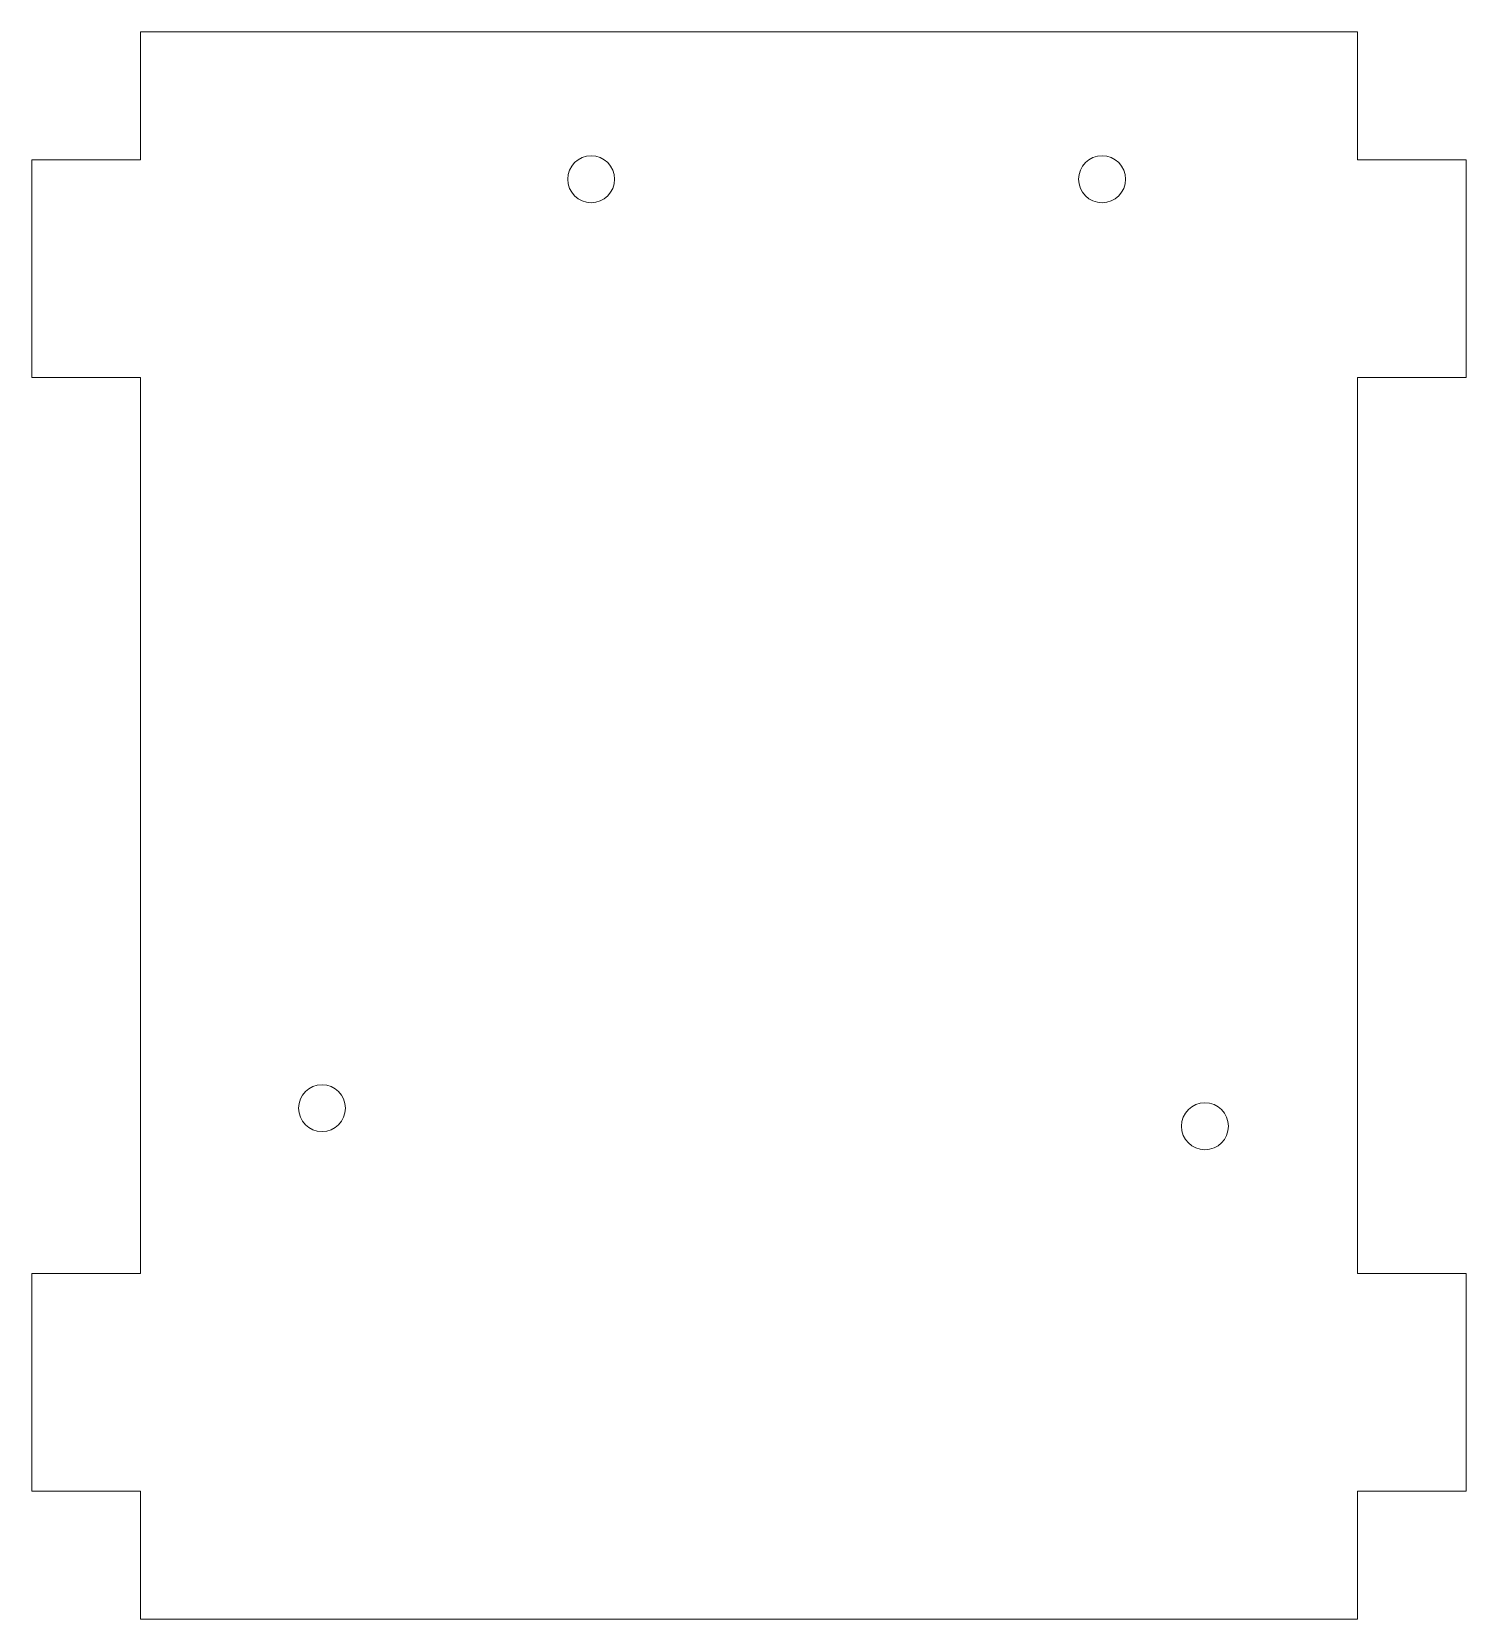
# Model space of a CAD drawing. Header units: millimetres. Extents: x -325 to -81, y 37 to 243.
# Drawn here: x -325.3 to -246.3, y 154.6 to 242.1 of the extents above; entities that cross this region are included whole.
import ezdxf

# ---------------------------------------------------------------- set-up
doc = ezdxf.new("R2010")
doc.units = ezdxf.units.MM
doc.header["$MEASUREMENT"] = 0
doc.layers.add('Layer 1', color=7, linetype='Continuous')

msp = doc.modelspace()

# ---------------------------------------------------------------- linework, layer by layer
at = {"layer": 'Layer 1', "color": 3, "lineweight": 5}
msp.add_open_spline([(-325.306, 223.0144), (-325.306, 223.0144), (-325.306, 235.0145), (-325.306, 235.0145), (-325.306, 235.0145), (-325.306, 235.0145), (-325.306, 235.0145), (-325.306, 235.0145), (-325.306, 235.0145), (-325.306, 235.0145), (-319.306, 235.0145), (-319.306, 235.0145), (-319.306, 235.0145), (-319.306, 235.0145), (-319.306, 235.0145), (-319.306, 235.0145), (-319.306, 235.0145), (-319.306, 235.0145), (-319.306, 242.0699), (-319.306, 242.0699), (-319.306, 242.0699), (-319.306, 242.0699), (-319.306, 242.0699), (-319.306, 242.0699), (-319.306, 242.0699), (-319.306, 242.0699), (-252.2506, 242.0699), (-252.2506, 242.0699), (-252.2506, 242.0699), (-252.2506, 242.0699), (-252.2506, 242.0699), (-252.2506, 242.0699), (-252.2506, 242.0699), (-252.2506, 242.0699), (-252.2506, 235.0145), (-252.2506, 235.0145), (-252.2506, 235.0145), (-252.2506, 235.0145), (-252.2506, 235.0145), (-252.2506, 235.0145), (-252.2506, 235.0145), (-252.2506, 235.0145), (-246.2506, 235.0145), (-246.2506, 235.0145), (-246.2506, 235.0145), (-246.2506, 235.0145), (-246.2506, 235.0145), (-246.2506, 235.0145), (-246.2506, 235.0145), (-246.2506, 235.0145), (-246.2506, 223.0144), (-246.2506, 223.0144), (-246.2506, 223.0144), (-246.2506, 223.0144), (-246.2506, 223.0144), (-246.2506, 223.0144), (-246.2506, 223.0144), (-246.2506, 223.0144), (-252.2506, 223.0144), (-252.2506, 223.0144), (-252.2506, 223.0144), (-252.2506, 223.0144), (-252.2506, 223.0144), (-252.2506, 223.0144), (-252.2506, 223.0144), (-252.2506, 223.0144), (-252.2506, 173.6364), (-252.2506, 173.6364), (-252.2506, 173.6364), (-252.2506, 173.6364), (-252.2506, 173.6364), (-252.2506, 173.6364), (-252.2506, 173.6364), (-252.2506, 173.6364), (-246.2506, 173.6364), (-246.2506, 173.6364), (-246.2506, 173.6364), (-246.2506, 173.6364), (-246.2506, 173.6364), (-246.2506, 173.6364), (-246.2506, 173.6364), (-246.2506, 173.6364), (-246.2506, 161.6366), (-246.2506, 161.6366), (-246.2506, 161.6366), (-246.2506, 161.6366), (-246.2506, 161.6366), (-246.2506, 161.6366), (-246.2506, 161.6366), (-246.2506, 161.6366), (-252.2506, 161.6366), (-252.2506, 161.6366), (-252.2506, 161.6366), (-252.2506, 161.6366), (-252.2506, 161.6366), (-252.2506, 161.6366), (-252.2506, 161.6366), (-252.2506, 161.6366), (-252.2506, 154.5811), (-252.2506, 154.5811), (-252.2506, 154.5811), (-252.2506, 154.5811), (-252.2506, 154.5811), (-252.2506, 154.5811), (-252.2506, 154.5811), (-252.2506, 154.5811), (-319.306, 154.5811), (-319.306, 154.5811), (-319.306, 154.5811), (-319.306, 154.5811), (-319.306, 154.5811), (-319.306, 154.5811), (-319.306, 154.5811), (-319.306, 154.5811), (-319.306, 161.6366), (-319.306, 161.6366), (-319.306, 161.6366), (-319.306, 161.6366), (-319.306, 161.6366), (-319.306, 161.6366), (-319.306, 161.6366), (-319.306, 161.6366), (-325.306, 161.6366), (-325.306, 161.6366), (-325.306, 161.6366), (-325.306, 161.6366), (-325.306, 161.6366), (-325.306, 161.6366), (-325.306, 161.6366), (-325.306, 161.6366), (-325.306, 173.6364), (-325.306, 173.6364), (-325.306, 173.6364), (-325.306, 173.6364), (-325.306, 173.6364), (-325.306, 173.6364), (-325.306, 173.6364), (-325.306, 173.6364), (-319.306, 173.6364), (-319.306, 173.6364), (-319.306, 173.6364), (-319.306, 173.6364), (-319.306, 173.6364), (-319.306, 173.6364), (-319.306, 173.6364), (-319.306, 173.6364), (-319.306, 223.0144), (-319.306, 223.0144), (-319.306, 223.0144), (-319.306, 223.0144), (-319.306, 223.0144), (-319.306, 223.0144), (-319.306, 223.0144), (-319.306, 223.0144), (-325.306, 223.0144), (-325.306, 223.0144)], degree=3, knots=[0, 0, 0, 0, 0.025641, 0.025641, 0.025641, 0.025641, 0.0512821, 0.0512821, 0.0512821, 0.0512821, 0.0769231, 0.0769231, 0.0769231, 0.0769231, 0.1025641, 0.1025641, 0.1025641, 0.1025641, 0.1282051, 0.1282051, 0.1282051, 0.1282051, 0.1538462, 0.1538462, 0.1538462, 0.1538462, 0.1794872, 0.1794872, 0.1794872, 0.1794872, 0.2051282, 0.2051282, 0.2051282, 0.2051282, 0.2307692, 0.2307692, 0.2307692, 0.2307692, 0.2564103, 0.2564103, 0.2564103, 0.2564103, 0.2820513, 0.2820513, 0.2820513, 0.2820513, 0.3076923, 0.3076923, 0.3076923, 0.3076923, 0.3333333, 0.3333333, 0.3333333, 0.3333333, 0.3589744, 0.3589744, 0.3589744, 0.3589744, 0.3846154, 0.3846154, 0.3846154, 0.3846154, 0.4102564, 0.4102564, 0.4102564, 0.4102564, 0.4358974, 0.4358974, 0.4358974, 0.4358974, 0.4615385, 0.4615385, 0.4615385, 0.4615385, 0.4871795, 0.4871795, 0.4871795, 0.4871795, 0.5128205, 0.5128205, 0.5128205, 0.5128205, 0.5384615, 0.5384615, 0.5384615, 0.5384615, 0.5641026, 0.5641026, 0.5641026, 0.5641026, 0.5897436, 0.5897436, 0.5897436, 0.5897436, 0.6153846, 0.6153846, 0.6153846, 0.6153846, 0.6410256, 0.6410256, 0.6410256, 0.6410256, 0.6666667, 0.6666667, 0.6666667, 0.6666667, 0.6923077, 0.6923077, 0.6923077, 0.6923077, 0.7179487, 0.7179487, 0.7179487, 0.7179487, 0.7435897, 0.7435897, 0.7435897, 0.7435897, 0.7692308, 0.7692308, 0.7692308, 0.7692308, 0.7948718, 0.7948718, 0.7948718, 0.7948718, 0.8205128, 0.8205128, 0.8205128, 0.8205128, 0.8461538, 0.8461538, 0.8461538, 0.8461538, 0.8717949, 0.8717949, 0.8717949, 0.8717949, 0.8974359, 0.8974359, 0.8974359, 0.8974359, 0.9230769, 0.9230769, 0.9230769, 0.9230769, 0.9487179, 0.9487179, 0.9487179, 0.9487179, 0.974359, 0.974359, 0.974359, 0.974359, 1, 1, 1, 1], dxfattribs=at)
at = {"layer": 'Layer 1', "color": 1, "lineweight": 5}
for points in [[(-294.4759, 235.2355), (-293.762, 235.2355), (-293.1834, 234.657), (-293.1834, 233.943), (-293.1834, 233.943), (-293.1834, 233.229), (-293.762, 232.6501), (-294.4759, 232.6501), (-294.4759, 232.6501), (-295.1899, 232.6501), (-295.7685, 233.229), (-295.7685, 233.943), (-295.7685, 233.943), (-295.7685, 234.657), (-295.1899, 235.2355), (-294.4759, 235.2355)], [(-266.3193, 235.2355), (-265.6053, 235.2355), (-265.0268, 234.657), (-265.0268, 233.943), (-265.0268, 233.943), (-265.0268, 233.229), (-265.6053, 232.6501), (-266.3193, 232.6501), (-266.3193, 232.6501), (-267.0333, 232.6501), (-267.6118, 233.229), (-267.6118, 233.943), (-267.6118, 233.943), (-267.6118, 234.657), (-267.0333, 235.2355), (-266.3193, 235.2355)], [(-309.3094, 184.0425), (-308.5954, 184.0425), (-308.0168, 183.464), (-308.0168, 182.75), (-308.0168, 182.75), (-308.0168, 182.036), (-308.5954, 181.4571), (-309.3094, 181.4571), (-309.3094, 181.4571), (-310.0233, 181.4571), (-310.6019, 182.036), (-310.6019, 182.75), (-310.6019, 182.75), (-310.6019, 183.464), (-310.0233, 184.0425), (-309.3094, 184.0425)], [(-260.6524, 183.0439), (-259.9386, 183.0439), (-259.3598, 182.4653), (-259.3598, 181.7514), (-259.3598, 181.7514), (-259.3598, 181.0374), (-259.9386, 180.4585), (-260.6524, 180.4585), (-260.6524, 180.4585), (-261.3663, 180.4585), (-261.9451, 181.0374), (-261.9451, 181.7514), (-261.9451, 181.7514), (-261.9451, 182.4653), (-261.3663, 183.0439), (-260.6524, 183.0439)]]:
    msp.add_open_spline(points, degree=3, knots=[0, 0, 0, 0, 0.25, 0.25, 0.25, 0.25, 0.5, 0.5, 0.5, 0.5, 0.75, 0.75, 0.75, 0.75, 1, 1, 1, 1], dxfattribs=at)

doc.saveas('drawing.dxf')
